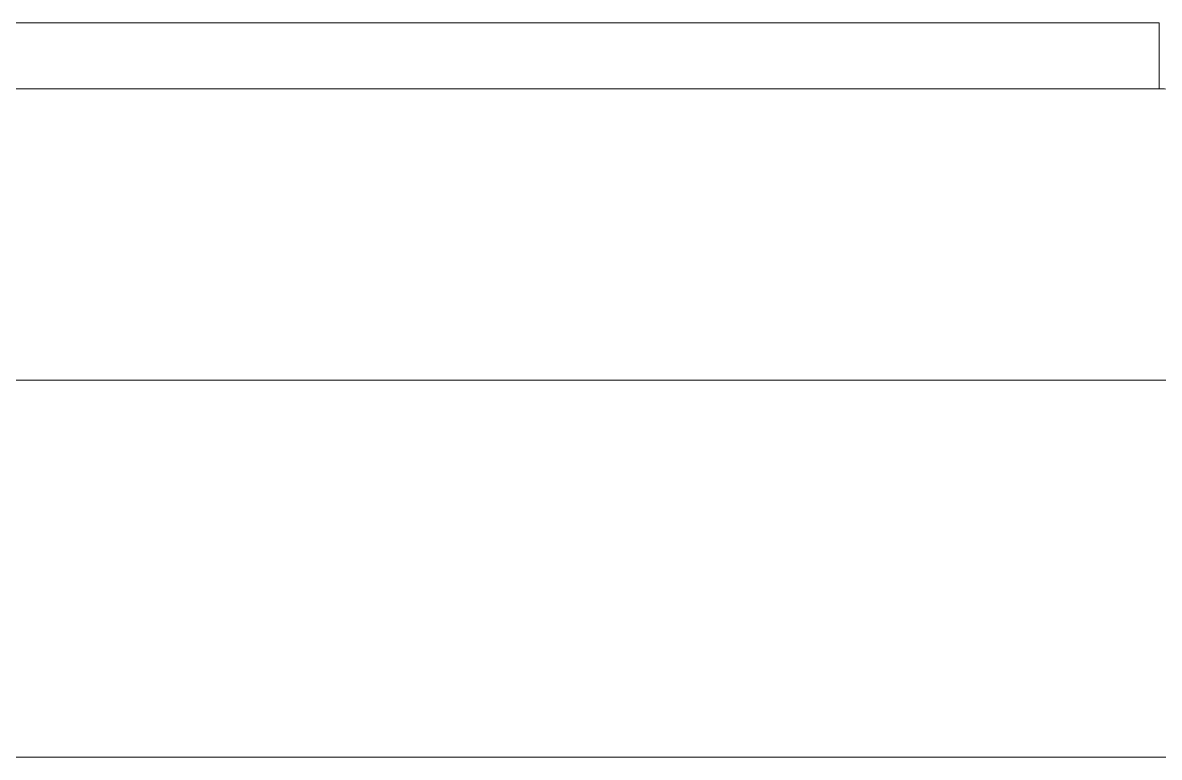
# Model space of a CAD drawing. Extents: x 19821 to 22981, y -91 to 2224.
# Drawn here: x 20537.35 to 20544.46, y 528.38 to 532.97 of the extents above; entities that cross this region are included whole.
import ezdxf

# ---------------------------------------------------------------- set-up
doc = ezdxf.new("R2010")
doc.units = 0
doc.header["$LTSCALE"] = 10
doc.header["$MEASUREMENT"] = 0
doc.layers.add('1', color=7, linetype='CONTINUOUS')

msp = doc.modelspace()

# ---------------------------------------------------------------- linework, layer by layer
at = {"layer": '1', "color": 7, "linetype": 'Continuous', "lineweight": 18}
msp.add_line((20544.4605, 532.9747), (20532.2149, 532.9747), dxfattribs=at)
at = {"layer": '1', "color": 7, "linetype": 'Continuous', "lineweight": 13}
for p, q in [((20544.4605, 532.9747), (20544.4605, 532.5611)), ((20532.2149, 532.5611), (20544.4605, 532.5611)), ((20546.0771, 530.7367), (20530.5888, 530.7367)), ((20530.5845, 528.3757), (20546.0771, 528.3757))]:
    msp.add_line(p, q, dxfattribs=at)
msp.add_open_spline([(20546.0771, 530.7367), (20546.0732, 530.8079), (20546.0527, 531.0124), (20545.9747, 531.3426), (20545.8168, 531.7035), (20545.6001, 532.0172), (20545.3359, 532.2688), (20545.0393, 532.4468), (20544.7427, 532.5421), (20544.548, 532.5611), (20544.4605, 532.5611)], degree=3, knots=[0, 0, 0, 0, 0.074984, 0.216031, 0.357747, 0.496673, 0.633295, 0.767439, 0.895388, 1, 1, 1, 1], dxfattribs=at)

doc.saveas('drawing.dxf')
